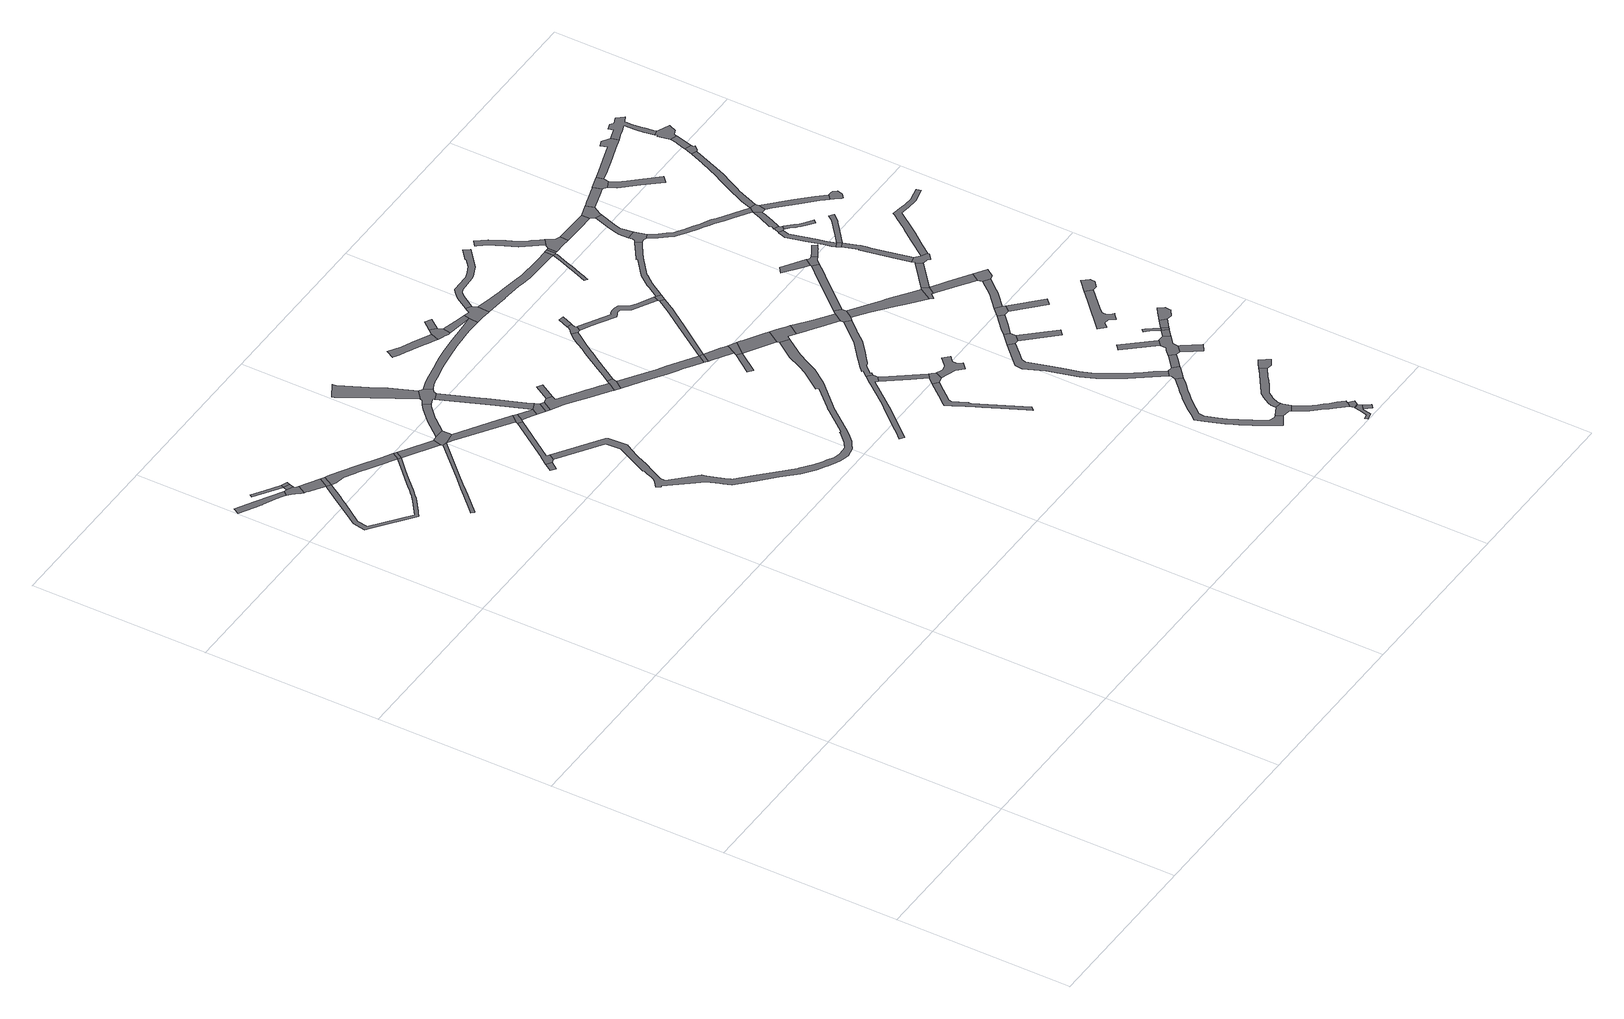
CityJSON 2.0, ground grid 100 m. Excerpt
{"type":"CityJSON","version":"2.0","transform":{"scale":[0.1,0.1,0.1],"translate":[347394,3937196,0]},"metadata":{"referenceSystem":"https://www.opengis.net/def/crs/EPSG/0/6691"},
"CityObjects":{
"road1":{"type":"Road","attributes":{"RoadStructureAttribute.sectionType":"1"},"geometry":[{"type":"MultiSurface","lod":"1","boundaries":[[[0,1,2,3,4,5,6,7,8,9,10,11,12,13]]]}]},
"road2":{"type":"Road","attributes":{"RoadStructureAttribute.sectionType":"1"},"geometry":[{"type":"MultiSurface","lod":"1","boundaries":[[[14,15,16,17,18]]]}]},
"road3":{"type":"Road","geometry":[{"type":"MultiSurface","lod":"1","boundaries":[[[19,20,21,0,13,22,23,24,25,26]]]}]},
"road4":{"type":"Road","attributes":{"RoadStructureAttribute.sectionType":"1"},"geometry":[{"type":"MultiSurface","lod":"1","boundaries":[[[18,21,20,27]]]}]},
"road5":{"type":"Road","geometry":[{"type":"MultiSurface","lod":"1","boundaries":[[[28,14,18,27]]]}]},
"road6":{"type":"Road","attributes":{"RoadStructureAttribute.sectionType":"1"},"geometry":[{"type":"MultiSurface","lod":"1","boundaries":[[[25,29,30,31,32,33,34,26]]]}]},
"road7":{"type":"Road","attributes":{"RoadStructureAttribute.sectionType":"1"},"geometry":[{"type":"MultiSurface","lod":"1","boundaries":[[[35,36,37,38,39,40,41,42,43,44,45,46,47,48,49,50,51,52,53,33,54,55,56,57,58,59,60,61,62,63,64,65,66,67,68,69,70,71,72,73,74]]]}]},
"road8":{"type":"Road","geometry":[{"type":"MultiSurface","lod":"1","boundaries":[[[33,53,75,34]]]}]},
"road9":{"type":"Road","attributes":{"RoadStructureAttribute.sectionType":"1"},"geometry":[{"type":"MultiSurface","lod":"1","boundaries":[[[76,77,78,79,80,81,82,83,75,53,84,85,86,87,88,89,90,91,74]]]}]},
"road10":{"type":"Road","attributes":{"RoadStructureAttribute.sectionType":"1"},"geometry":[{"type":"MultiSurface","lod":"1","boundaries":[[[92,93,94,95,96,97,98,99,100,101,102,103,104,105,106]]]}]},
"road11":{"type":"Road","geometry":[{"type":"MultiSurface","lod":"1","boundaries":[[[73,107,76,74]]]}]},
"road12":{"type":"Road","attributes":{"RoadStructureAttribute.sectionType":"1"},"geometry":[{"type":"MultiSurface","lod":"1","boundaries":[[[73,108,109,110,111,112,107]]]}]},
"road13":{"type":"Road","geometry":[{"type":"MultiSurface","lod":"1","boundaries":[[[113,114,115,116]]]}]},
"road14":{"type":"Road","geometry":[{"type":"MultiSurface","lod":"1","boundaries":[[[106,117,118,119,120,111,110,92]]]}]},
"road15":{"type":"Road","attributes":{"RoadStructureAttribute.sectionType":"1"},"geometry":[{"type":"MultiSurface","lod":"1","boundaries":[[[121,122,123,124,125,126,127,128,113,116]]]}]},
"road16":{"type":"Road","attributes":{"RoadStructureAttribute.sectionType":"1"},"geometry":[{"type":"MultiSurface","lod":"1","boundaries":[[[129,130,131,132,133,134,135,117,106]]]}]},
"road17":{"type":"Road","attributes":{"RoadStructureAttribute.sectionType":"1"},"geometry":[{"type":"MultiSurface","lod":"1","boundaries":[[[136,137,138,139,140,141,142,143,120,119]]]}]},
"road18":{"type":"Road","geometry":[{"type":"MultiSurface","lod":"1","boundaries":[[[126,125,144,145,132,131]]]}]},
"road19":{"type":"Road","attributes":{"RoadStructureAttribute.sectionType":"1"},"geometry":[{"type":"MultiSurface","lod":"1","boundaries":[[[146,147,148,149,150,151,152,153,154,155,156]]]}]},
"road20":{"type":"Road","attributes":{"RoadStructureAttribute.sectionType":"1"},"geometry":[{"type":"MultiSurface","lod":"1","boundaries":[[[157,158,159,160,145,144]]]}]},
"road21":{"type":"Road","geometry":[{"type":"MultiSurface","lod":"1","boundaries":[[[161,151,150,162,140,139,163,164,165,166,167]]]}]},
"road22":{"type":"Road","attributes":{"RoadStructureAttribute.sectionType":"1"},"geometry":[{"type":"MultiSurface","lod":"1","boundaries":[[[168,169,170,171,172,165,164,173,174,175,159]]]}]},
"road23":{"type":"Road","geometry":[{"type":"MultiSurface","lod":"1","boundaries":[[[158,176,177,168,159]]]}]},
"road24":{"type":"Road","geometry":[{"type":"MultiSurface","lod":"1","boundaries":[[[177,176,178,179]]]}]},
"road25":{"type":"Road","attributes":{"RoadStructureAttribute.sectionType":"1"},"geometry":[{"type":"MultiSurface","lod":"1","boundaries":[[[180,181,182,183,184,185,186,187,188,189,190,191,192,193,194,195,196,197,198,199,200,201,202,203,204,205,206,207,208,209,210,211,212,213,214,215,216,217,218,219,220,221,122,121,222,223,224,225,226,227,228,229,230,231,232,233,234,235,236,237,238,239,240,241,242,243,244,245,246,247,248,249,250,251,252,253,254,255,256,257,258,259,260,261,262,263,264,265]]]}]},
"road26":{"type":"Road","attributes":{"RoadStructureAttribute.sectionType":"1"},"geometry":[{"type":"MultiSurface","lod":"1","boundaries":[[[266,267,268,269]]]}]},
"road27":{"type":"Road","attributes":{"RoadStructureAttribute.sectionType":"1"},"geometry":[{"type":"MultiSurface","lod":"1","boundaries":[[[179,178,270,271,272,273,274,275,276,277,278,279,280,281,282,283,284,285,266,269]]]}]},
"road28":{"type":"Road","geometry":[{"type":"MultiSurface","lod":"1","boundaries":[[[286,278,277,287,288,289]]]}]},
"road29":{"type":"Road","attributes":{"RoadStructureAttribute.sectionType":"1"},"geometry":[{"type":"MultiSurface","lod":"1","boundaries":[[[290,291,292,293,294,295,296,297,298,299,300,301,302,303,304,305,306,307,308,309,310,311,312,313,314,161,167]]]}]},
"road30":{"type":"Road","attributes":{"RoadStructureAttribute.sectionType":"1"},"geometry":[{"type":"MultiSurface","lod":"1","boundaries":[[[315,316,317,318,319,320,321,322,323,324,325,326,327,328,329,330]]]}]},
"road31":{"type":"Road","attributes":{"RoadStructureAttribute.sectionType":"1"},"geometry":[{"type":"MultiSurface","lod":"1","boundaries":[[[331,332,333,334,288,287,335,336,337,338,339,340,341,342,343,344]]]}]},
"road32":{"type":"Road","geometry":[{"type":"MultiSurface","lod":"1","boundaries":[[[345,346,315,330,347,348,349,350,351,352]]]}]},
"road33":{"type":"Road","attributes":{"RoadStructureAttribute.sectionType":"1"},"geometry":[{"type":"MultiSurface","lod":"1","boundaries":[[[353,354,355,356,357,358,359,360,361,362,363,364,365,366,367,368,369,370,371,372,373]]]}]},
"road34":{"type":"Road","attributes":{"RoadStructureAttribute.sectionType":"1"},"geometry":[{"type":"MultiSurface","lod":"1","boundaries":[[[374,375,376,377,378,379,380,381,382,383,384,385,386,387,388,389,390,286,289]]]}]},
"road35":{"type":"Road","attributes":{"RoadStructureAttribute.sectionType":"1"},"geometry":[{"type":"MultiSurface","lod":"1","boundaries":[[[391,392,346,345]]]}]},
"road36":{"type":"Road","attributes":{"RoadStructureAttribute.sectionType":"1"},"geometry":[{"type":"MultiSurface","lod":"1","boundaries":[[[351,393,306,394,395,352]]]}]},
"road37":{"type":"Road","geometry":[{"type":"MultiSurface","lod":"1","boundaries":[[[343,396,397,398,344]]]}]},
"road38":{"type":"Road","attributes":{"RoadStructureAttribute.sectionType":"1"},"geometry":[{"type":"MultiSurface","lod":"1","boundaries":[[[399,400,401,402,403,404,405,406,407,408,409,410,411,412,413,414,415,416,417,418,419,420,421]]]}]},
"road39":{"type":"Road","attributes":{"RoadStructureAttribute.sectionType":"1"},"geometry":[{"type":"MultiSurface","lod":"1","boundaries":[[[422,423,424,425]]]}]},
"road40":{"type":"Road","attributes":{"RoadStructureAttribute.sectionType":"1"},"geometry":[{"type":"MultiSurface","lod":"1","boundaries":[[[426,427,398,397,428,429,430,431]]]}]},
"road41":{"type":"Road","geometry":[{"type":"MultiSurface","lod":"1","boundaries":[[[432,433,434,435,436,437,438,439,440,441,383,382,442,443]]]}]},
"road42":{"type":"Road","geometry":[{"type":"MultiSurface","lod":"1","boundaries":[[[306,305,444,445,446,447,448,449,450,451,452,453,454,394]]]}]},
"road43":{"type":"Road","attributes":{"RoadStructureAttribute.sectionType":"1"},"geometry":[{"type":"MultiSurface","lod":"1","boundaries":[[[455,456,457,437,436]]]}]},
"road44":{"type":"Road","geometry":[{"type":"MultiSurface","lod":"1","boundaries":[[[458,370,369,459,460,461]]]}]},
"road45":{"type":"Road","geometry":[{"type":"MultiSurface","lod":"1","boundaries":[[[430,422,425,462,463,431]]]}]},
"road46":{"type":"Road","geometry":[{"type":"MultiSurface","lod":"1","boundaries":[[[460,421,420,464,465,466,467,468,461]]]}]},
"road47":{"type":"Road","attributes":{"RoadStructureAttribute.sectionType":"1"},"geometry":[{"type":"MultiSurface","lod":"1","boundaries":[[[469,470,471,472,473,462,425]]]}]},
"road48":{"type":"Road","attributes":{"RoadStructureAttribute.sectionType":"1"},"geometry":[{"type":"MultiSurface","lod":"1","boundaries":[[[474,475,476,477,344,398,478,479,480,481,482,483,484,485,486,487]]]}]},
"road49":{"type":"Road","attributes":{"RoadStructureAttribute.sectionType":"1"},"geometry":[{"type":"MultiSurface","lod":"1","boundaries":[[[488,489,490,491,492,493,494,495,496,465,464]]]}]},
"road50":{"type":"Road","attributes":{"RoadStructureAttribute.sectionType":"1"},"geometry":[{"type":"MultiSurface","lod":"1","boundaries":[[[497,498,499,500,501,502,503,504,505,506,507,508,509,432,443,510,511,512,513,514,515,516,517,518,519,520,521,522,523,524,525,526]]]}]},
"road51":{"type":"Road","attributes":{"RoadStructureAttribute.sectionType":"1"},"geometry":[{"type":"MultiSurface","lod":"1","boundaries":[[[527,528,529,530,531,532,533,534,535,536,537,538,539,540,541,542,543,544,545,546,547,548,549,550,551,552,553,554,555,556,557,558,559,560,561,562,563,564,565,566,567]]]}]},
"road52":{"type":"Road","attributes":{"RoadStructureAttribute.sectionType":"1"},"geometry":[{"type":"MultiSurface","lod":"1","boundaries":[[[568,569,570,571,572,573,574,575,576,577,372,371,578,579,580,581,582,583,584,585,586,587,588,589,590]]]}]},
"road53":{"type":"Road","geometry":[{"type":"MultiSurface","lod":"1","boundaries":[[[180,265,591,592,593,594,595,596,597,598,470,469]]]}]},
"road54":{"type":"Road","attributes":{"RoadStructureAttribute.sectionType":"1"},"geometry":[{"type":"MultiSurface","lod":"1","boundaries":[[[599,600,601,602,603,604,605,606,607,608,609,610,611,452,451,612,613,614,615,616,617,618,619,620]]]}]},
"road55":{"type":"Road","attributes":{"RoadStructureAttribute.sectionType":"1"},"geometry":[{"type":"MultiSurface","lod":"1","boundaries":[[[621,622,623,624,625,626,627,628,629,630,631,450,449,632,633,634,635,636,637,638,639,640,641,621,642,643,644,645,646,647,648,649,650,651,652,653,654,655]]]}]},
"road56":{"type":"Road","geometry":[{"type":"MultiSurface","lod":"1","boundaries":[[[547,656,657,658,659,660,661,662,548]]]}]},
"road57":{"type":"Road","attributes":{"RoadStructureAttribute.sectionType":"1"},"geometry":[{"type":"MultiSurface","lod":"1","boundaries":[[[663,664,665,593,592,666,667,668,669,670,671]]]}]},
"road58":{"type":"Road","geometry":[{"type":"MultiSurface","lod":"1","boundaries":[[[672,526,525,474,487,673]]]}]},
"road59":{"type":"Road","attributes":{"RoadStructureAttribute.sectionType":"1"},"geometry":[{"type":"MultiSurface","lod":"1","boundaries":[[[658,674,675,676,677,678,679,680,681,682,683,684,685,686,687,688,689,690,691,692,693,659]]]}]},
"road60":{"type":"Road","attributes":{"RoadStructureAttribute.sectionType":"1"},"geometry":[{"type":"MultiSurface","lod":"1","boundaries":[[[694,695,696,697,698,699,700,701,702,703,704,705,706,707,708,709,710,711,712,713,714,715,716,717,718]]]}]},
"road61":{"type":"Road","attributes":{"RoadStructureAttribute.sectionType":"1"},"geometry":[{"type":"MultiSurface","lod":"1","boundaries":[[[719,720,721,722,723,724,725,726,727,728,729]]]}]},
"road62":{"type":"Road","geometry":[{"type":"MultiSurface","lod":"1","boundaries":[[[722,721,730,731]]]}]},
"road63":{"type":"Road","attributes":{"RoadStructureAttribute.sectionType":"1"},"geometry":[{"type":"MultiSurface","lod":"1","boundaries":[[[732,733,719,729]]]}]},
"road64":{"type":"Road","geometry":[{"type":"MultiSurface","lod":"1","boundaries":[[[730,734,683,682,731]]]}]},
"road65":{"type":"Road","geometry":[{"type":"MultiSurface","lod":"1","boundaries":[[[735,736,737,738,739,694,718,740,527,567]]]}]},
"road66":{"type":"Road","attributes":{"RoadStructureAttribute.sectionType":"1"},"geometry":[{"type":"MultiSurface","lod":"1","boundaries":[[[741,742,743,744,745,746,747,748,749,750,751,752,753,754,755,756,757,758,759,760,761,762,662,661]]]}]},
"road67":{"type":"Road","geometry":[{"type":"MultiSurface","lod":"1","boundaries":[[[763,764,765,671,670,590,589,766]]]}]},
"road68":{"type":"Road","geometry":[{"type":"MultiSurface","lod":"1","boundaries":[[[767,768,708,707,769,770]]]}]},
"road69":{"type":"Road","attributes":{"RoadStructureAttribute.sectionType":"1"},"geometry":[{"type":"MultiSurface","lod":"1","boundaries":[[[771,739,738,772,773,774]]]}]},
"road70":{"type":"Road","attributes":{"RoadStructureAttribute.sectionType":"1"},"geometry":[{"type":"MultiSurface","lod":"1","boundaries":[[[775,776,770,769]]]}]},
"road71":{"type":"Road","geometry":[{"type":"MultiSurface","lod":"1","boundaries":[[[655,777,778,622,621]]]}]},
"road72":{"type":"Road","attributes":{"RoadStructureAttribute.sectionType":"1"},"geometry":[{"type":"MultiSurface","lod":"1","boundaries":[[[779,780,781,782,783,784,785,786,787,788,789,790,791,792,793,672,673]]]}]},
"road73":{"type":"Road","attributes":{"RoadStructureAttribute.sectionType":"1"},"geometry":[{"type":"MultiSurface","lod":"1","boundaries":[[[794,778,777,795]]]}]},
"road74":{"type":"Road","attributes":{"RoadStructureAttribute.sectionType":"1"},"geometry":[{"type":"MultiSurface","lod":"1","boundaries":[[[796,768,767,797,798,799]]]}]},
"road75":{"type":"Road","attributes":{"RoadStructureAttribute.sectionType":"1"},"geometry":[{"type":"MultiSurface","lod":"1","boundaries":[[[800,801,802,803,804,805,806,807,808,809,810,811,812,813,814,815,816]]]}]},
"road76":{"type":"Road","attributes":{"RoadStructureAttribute.sectionType":"1"},"geometry":[{"type":"MultiSurface","lod":"1","boundaries":[[[817,818,819,820,821,822,823,824,825,826,827,763,766]]]}]},
"road77":{"type":"Road","attributes":{"RoadStructureAttribute.sectionType":"1"},"geometry":[{"type":"MultiSurface","lod":"1","boundaries":[[[828,829,830,831]]]}]},
"road78":{"type":"Road","geometry":[{"type":"MultiSurface","lod":"1","boundaries":[[[832,833,753,752,834,835,836,837]]]}]},
"road79":{"type":"Road","geometry":[{"type":"MultiSurface","lod":"1","boundaries":[[[830,838,839,774,773,840,841,842,843,844,845,846,847,831]]]}]},
"road80":{"type":"Road","attributes":{"RoadStructureAttribute.sectionType":"1"},"geometry":[{"type":"MultiSurface","lod":"1","boundaries":[[[848,849,850,851,841,840]]]}]},
"road81":{"type":"Road","attributes":{"RoadStructureAttribute.sectionType":"1"},"geometry":[{"type":"MultiSurface","lod":"1","boundaries":[[[852,853,854,855,856,765,764]]]}]},
"road82":{"type":"Road","geometry":[{"type":"MultiSurface","lod":"1","boundaries":[[[857,858,807,806,794,795,859,860,861]]]}]},
"road83":{"type":"Road","geometry":[{"type":"MultiSurface","lod":"1","boundaries":[[[798,862,863,864,865,799]]]}]},
"road84":{"type":"Road","attributes":{"RoadStructureAttribute.sectionType":"1"},"geometry":[{"type":"MultiSurface","lod":"1","boundaries":[[[866,867,868,846,845]]]}]},
"road85":{"type":"Road","attributes":{"RoadStructureAttribute.sectionType":"1"},"geometry":[{"type":"MultiSurface","lod":"1","boundaries":[[[869,870,871,872,873,874,868]]]}]},
"road86":{"type":"Road","geometry":[{"type":"MultiSurface","lod":"1","boundaries":[[[822,875,876,877,878,879,823]]]}]},
"road87":{"type":"Road","geometry":[{"type":"MultiSurface","lod":"1","boundaries":[[[868,867,880,881,869]]]}]},
"road88":{"type":"Road","attributes":{"RoadStructureAttribute.sectionType":"1"},"geometry":[{"type":"MultiSurface","lod":"1","boundaries":[[[862,882,883,863]]]}]},
"road89":{"type":"Road","attributes":{"RoadStructureAttribute.sectionType":"1"},"geometry":[{"type":"MultiSurface","lod":"1","boundaries":[[[884,885,886,887,888]]]}]},
"road90":{"type":"Road","attributes":{"RoadStructureAttribute.sectionType":"1"},"geometry":[{"type":"MultiSurface","lod":"1","boundaries":[[[860,889,890,891,892,893,894,895,896,861]]]}]},
"road91":{"type":"Road","geometry":[{"type":"MultiSurface","lod":"1","boundaries":[[[897,898,899,900,901,786,785,902,903]]]}]},
"road92":{"type":"Road","attributes":{"RoadStructureAttribute.sectionType":"1"},"geometry":[{"type":"MultiSurface","lod":"1","boundaries":[[[881,904,905,869]]]}]},
"road93":{"type":"Road","attributes":{"RoadStructureAttribute.sectionType":"1"},"geometry":[{"type":"MultiSurface","lod":"1","boundaries":[[[864,906,907,908,909,910,911,865]]]}]},
"road94":{"type":"Road","geometry":[{"type":"MultiSurface","lod":"1","boundaries":[[[912,913,914,915,916,917,918,919,920,921,922,923,924,925,926]]]}]},
"road95":{"type":"Road","geometry":[{"type":"MultiSurface","lod":"1","boundaries":[[[854,927,928,929,930,931,884,888,855]]]}]},
"road96":{"type":"Road","attributes":{"RoadStructureAttribute.sectionType":"1"},"geometry":[{"type":"MultiSurface","lod":"1","boundaries":[[[932,933,878,877,934,935,936,937]]]}]},
"road97":{"type":"Road","attributes":{"RoadStructureAttribute.sectionType":"1"},"geometry":[{"type":"MultiSurface","lod":"1","boundaries":[[[938,939,940,899,898,941,942,943,944]]]}]},
"road98":{"type":"Road","attributes":{"RoadStructureAttribute.sectionType":"1"},"geometry":[{"type":"MultiSurface","lod":"1","boundaries":[[[945,946,947,948,879,878,949]]]}]},
"road99":{"type":"Road","geometry":[{"type":"MultiSurface","lod":"1","boundaries":[[[950,951,905,904,952,953,954,955]]]}]},
"road100":{"type":"Road","attributes":{"RoadStructureAttribute.sectionType":"1"},"geometry":[{"type":"MultiSurface","lod":"1","boundaries":[[[956,957,958,959,960,961,962,929,928]]]}]},
"road101":{"type":"Road","geometry":[{"type":"MultiSurface","lod":"1","boundaries":[[[943,963,964,965,892,891,966,944]]]}]},
"road102":{"type":"Road","geometry":[{"type":"MultiSurface","lod":"1","boundaries":[[[967,932,937,910,909,968]]]}]},
"road103":{"type":"Road","attributes":{"RoadStructureAttribute.sectionType":"1"},"geometry":[{"type":"MultiSurface","lod":"1","boundaries":[[[969,970,971,972,973,974,975,976,977,978,979,980,981,982,983,984,985,986,987,988,989,990,991,992,993,897,903]]]}]},
"road104":{"type":"Road","attributes":{"RoadStructureAttribute.sectionType":"1"},"geometry":[{"type":"MultiSurface","lod":"1","boundaries":[[[994,995,996,997,998,999,1000,1001,1002,1003,1004,1005]]]}]},
"road105":{"type":"Road","geometry":[{"type":"MultiSurface","lod":"1","boundaries":[[[1006,1007,1008,1009,1010,1011,1005,1004,1012,1013,945,949]]]}]},
"road106":{"type":"Road","geometry":[{"type":"MultiSurface","lod":"1","boundaries":[[[1014,1000,999,1015]]]}]},
"road107":{"type":"Road","geometry":[{"type":"MultiSurface","lod":"1","boundaries":[[[926,925,1016,1017,1018,1019]]]}]},
"road108":{"type":"Road","attributes":{"RoadStructureAttribute.sectionType":"1"},"geometry":[{"type":"MultiSurface","lod":"1","boundaries":[[[1020,1021,1022,1023,1024,1025,1026,1027,1028,1029,1030,1031,1032,1014,1015]]]}]},
"road109":{"type":"Road","geometry":[{"type":"MultiSurface","lod":"1","boundaries":[[[1033,1034,1035,1036,1024,1023,1037,1038,1039]]]}]},
"road110":{"type":"Road","attributes":{"RoadStructureAttribute.sectionType":"1"},"geometry":[{"type":"MultiSurface","lod":"1","boundaries":[[[1040,1041,1042,1043,1044,965,964,1045,1046,1047]]]}]},
"road111":{"type":"Road","attributes":{"RoadStructureAttribute.sectionType":"1"},"geometry":[{"type":"MultiSurface","lod":"1","boundaries":[[[1034,1048,1049,1050,1051,980,1052,1053,1054,1035]]]}]},
"road112":{"type":"Road","attributes":{"RoadStructureAttribute.sectionType":"1"},"geometry":[{"type":"MultiSurface","lod":"1","boundaries":[[[1038,1055,1056,1057,1058,1059,1060,1061,1062,1063,1064,1065,1066,1067,1068,1039]]]}]},
"road113":{"type":"Road","attributes":{"RoadStructureAttribute.sectionType":"1"},"geometry":[{"type":"MultiSurface","lod":"1","boundaries":[[[1069,1070,1071,1072,1073,1074,1075,1076,1077,1078,1015,999]]]}]},
"road114":{"type":"Road","geometry":[{"type":"MultiSurface","lod":"1","boundaries":[[[1046,1079,1080,1081,1082,1047]]]}]},
"road115":{"type":"Road","geometry":[{"type":"MultiSurface","lod":"1","boundaries":[[[1083,1084,981,980,1051,1085]]]}]},
"road116":{"type":"Road","attributes":{"RoadStructureAttribute.sectionType":"1"},"geometry":[{"type":"MultiSurface","lod":"1","boundaries":[[[1079,1086,1087,1088,1089,1090,1091,1080]]]}]},
"road117":{"type":"Road","attributes":{"RoadStructureAttribute.sectionType":"1"},"geometry":[{"type":"MultiSurface","lod":"1","boundaries":[[[1092,1093,1094,1095,1096,1097,1098,1099,1100,1101,1102,1103,1104,1105,1011,1010,1106,1107,1108,1109,1110,1111,1112,1113]]]}]},
"road118":{"type":"Road","attributes":{"RoadStructureAttribute.sectionType":"1"},"geometry":[{"type":"MultiSurface","lod":"1","boundaries":[[[1114,1115,1116,1117,1118,1083,1085,1119,1120,1121,1122,1123,1124,1125]]]}]},
"road119":{"type":"Road","attributes":{"RoadStructureAttribute.sectionType":"1"},"geometry":[{"type":"MultiSurface","lod":"1","boundaries":[[[1126,1127,1128,1129,1130,1131,1132,1133,1134,1135,1136,1137,1138,1139,1140,1141,1142,981,1084,1143,1144,1145,1146,1147,1148,1149,1150]]]}]},
"road120":{"type":"Road","geometry":[{"type":"MultiSurface","lod":"1","boundaries":[[[1124,1151,1152,1153,1154,1155,1156,1157,1125]]]}]},
"road121":{"type":"Road","geometry":[{"type":"MultiSurface","lod":"1","boundaries":[[[1158,1159,1160,1161,1162,1163,1164,1165,1082,1081,1166,1167,1168]]]}]},
"road122":{"type":"Road","geometry":[{"type":"MultiSurface","lod":"1","boundaries":[[[1169,1126,1150,1170,1171,1172,1173,1174]]]}]},
"road123":{"type":"Road","attributes":{"RoadStructureAttribute.sectionType":"1"},"geometry":[{"type":"MultiSurface","lod":"1","boundaries":[[[1173,1175,1176,1177,1178,1179,1180,1181,1174]]]}]},
"road124":{"type":"Road","geometry":[{"type":"MultiSurface","lod":"1","boundaries":[[[1182,1183,1184,1159,1158,1185,1186,1187,1188,1189,1190,1191,1192,1193,1194,1195,1196,1197,1198,1199,1200,1201,1202,1203,1204,1205,1206,1207]]]}]},
"road125":{"type":"Road","geometry":[{"type":"MultiSurface","lod":"1","boundaries":[[[1208,1209,1210,1211,1192,1191,1212,1213,1176,1175]]]}]}
},
"vertices":[
[269,4311,0],[129,4392,0],[26,4451,0],[8,4417,0],[92,4370,0],[123,4352,0],[125,4351,0],[130,4351,0],[150,4341,0],[176,4328,0],[199,4317,0],[200,4316,0],[232,4297,0],[248,4284,0],
[301,4347,0],[229,4395,0],[161,4440,0],[150,4425,0],[295,4329,0],
[325,4277,0],[322,4291,0],[287,4307,0],[279,4260,0],[284,4254,0],[301,4232,0],[312,4221,0],[339,4269,0],
[332,4316,0],
[338,4333,0],
[322,4214,0],[335,4205,0],[342,4201,0],[386,4170,0],[412,4153,0],[447,4208,0],
[701,3885,0],[669,3854,0],[616,3801,0],[598,3783,0],[578,3764,0],[574,3759,0],[563,3749,0],[562,3748,0],[537,3728,0],[472,3680,0],[449,3662,0],[250,3818,0],[261,3880,0],[270,3893,0],[300,3937,0],[345,4004,0],[360,4026,0],[379,4053,0],[435,4138,0],[380,4108,0],[360,4078,0],[260,3926,0],[254,3918,0],[237,3891,0],[236,3890,0],[222,3817,0],[245,3799,0],[449,3639,0],[472,3656,0],[481,3663,0],[542,3709,0],[560,3723,0],[582,3744,0],[591,3753,0],[609,3770,0],[629,3790,0],[677,3838,0],[724,3883,0],[792,3949,0],[775,3959,0],
[468,4196,0],
[800,3999,0],[741,4035,0],[629,4102,0],[624,4105,0],[622,4106,0],[496,4181,0],[490,4184,0],[484,4188,0],[459,4123,0],[517,4114,0],[573,4082,0],[582,4076,0],[596,4068,0],[627,4049,0],[650,4035,0],[684,4014,0],
[980,3820,0],[809,3642,0],[765,3596,0],[744,3574,0],[705,3534,0],[615,3442,0],[606,3434,0],[618,3417,0],[621,3420,0],[715,3518,0],[767,3573,0],[777,3583,0],[778,3585,0],[823,3631,0],[1007,3819,0],
[816,3989,0],
[850,3913,0],[928,3864,0],[979,3833,0],[991,3880,0],[963,3898,0],
[1120,3310,0],[1091,3268,0],[1116,3247,0],[1148,3291,0],
[1076,3829,0],[1075,3851,0],[1074,3883,0],[1020,3885,0],
[1169,3298,0],[1191,3331,0],[1176,3341,0],[1176,3342,0],[1343,3577,0],[1319,3594,0],[1155,3359,0],[1154,3357,0],
[1054,3788,0],[1056,3787,0],[1324,3608,0],[1357,3645,0],[1314,3674,0],[1291,3688,0],[1080,3826,0],
[1137,3958,0],[1141,3963,0],[1210,4027,0],[1227,4038,0],[1200,4073,0],[1167,4049,0],[1108,3990,0],[1107,3989,0],
[1351,3590,0],[1378,3631,0],
[1016,4487,0],[1024,4472,0],[1025,4471,0],[1110,4318,0],[1230,4103,0],[1280,4144,0],[1219,4285,0],[1204,4311,0],[1194,4330,0],[1105,4517,0],[1101,4534,0],
[1405,3560,0],[1427,3547,0],[1449,3585,0],[1445,3588,0],
[1303,4130,0],[1227,4089,0],[1262,4051,0],[1266,4041,0],[1308,4058,0],[1311,4074,0],[1331,4090,0],
[1491,3602,0],[1485,3619,0],[1402,3824,0],[1399,3831,0],[1315,4039,0],[1294,3972,0],[1353,3828,0],[1382,3759,0],
[1470,3523,0],[1502,3577,0],
[1492,3510,0],[1523,3564,0],
[2526,2807,0],[2452,2702,0],[2415,2627,0],[2392,2580,0],[2309,2467,0],[2323,2455,0],[2320,2452,0],[2219,2346,0],[2209,2336,0],[2197,2321,0],[2114,2216,0],[2089,2185,0],[2083,2190,0],[2082,2189,0],[2055,2160,0],[2028,2133,0],[1991,2108,0],[1942,2106,0],[1905,2114,0],[1866,2135,0],[1849,2144,0],[1806,2171,0],[1742,2221,0],[1740,2223,0],[1660,2302,0],[1578,2383,0],[1494,2466,0],[1494,2467,0],[1489,2481,0],[1454,2584,0],[1446,2606,0],[1320,2739,0],[1318,2767,0],[1346,2823,0],[1383,2898,0],[1386,2905,0],[1414,2964,0],[1451,3032,0],[1457,3041,0],[1453,3115,0],[1451,3148,0],[1445,3159,0],[1407,3136,0],[1413,3053,0],[1356,2938,0],[1323,2871,0],[1327,2865,0],[1316,2841,0],[1304,2812,0],[1297,2796,0],[1285,2779,0],[1262,2762,0],[1249,2753,0],[1265,2731,0],[1270,2734,0],[1363,2622,0],[1413,2558,0],[1440,2495,0],[1445,2479,0],[1462,2437,0],[1551,2347,0],[1632,2270,0],[1709,2192,0],[1777,2139,0],[1816,2117,0],[1833,2106,0],[1858,2092,0],[1895,2074,0],[1927,2066,0],[1948,2062,0],[2006,2073,0],[2036,2094,0],[2052,2104,0],[2080,2133,0],[2111,2164,0],[2137,2197,0],[2216,2297,0],[2232,2316,0],[2239,2324,0],[2351,2441,0],[2370,2461,0],[2436,2550,0],[2445,2567,0],[2467,2611,0],[2497,2669,0],[2571,2775,0],
[1587,3554,0],[1638,3641,0],[1609,3658,0],[1558,3572,0],
[1544,3480,0],[1557,3473,0],[1586,3453,0],[1650,3409,0],[1660,3402,0],[1759,3334,0],[1773,3324,0],[1785,3316,0],[1819,3365,0],[1792,3382,0],[1776,3393,0],[1755,3409,0],[1749,3413,0],[1715,3435,0],[1686,3454,0],[1572,3528,0],
[1830,3383,0],[1815,3295,0],[1849,3342,0],[1856,3366,0],
[1332,4090,0],[1357,4103,0],[1377,4108,0],[1392,4112,0],[1427,4119,0],[1496,4133,0],[1530,4140,0],[1603,4150,0],[1688,4159,0],[1719,4162,0],[1722,4162,0],[1759,4164,0],[1805,4167,0],[1807,4167,0],[1853,4168,0],[1886,4167,0],[1888,4217,0],[1818,4212,0],[1682,4202,0],[1600,4193,0],[1539,4185,0],[1524,4183,0],[1472,4172,0],[1380,4153,0],[1348,4144,0],
[1689,4313,0],[1602,4356,0],[1559,4377,0],[1529,4392,0],[1461,4432,0],[1437,4386,0],[1438,4386,0],[1449,4380,0],[1471,4368,0],[1500,4353,0],[1505,4350,0],[1520,4342,0],[1560,4324,0],[1605,4301,0],[1620,4293,0],[1670,4268,0],
[2080,3190,0],[2053,3206,0],[2033,3218,0],[1926,3291,0],[1908,3235,0],[2002,3174,0],[2025,3158,0],[2032,3153,0],[2083,3122,0],[2099,3111,0],[2147,3080,0],[2148,3080,0],[2198,3047,0],[2228,3093,0],
[1743,4313,0],[1710,4340,0],[1672,4267,0],[1700,4255,0],[1704,4254,0],[1730,4241,0],[1745,4239,0],[1752,4285,0],
[2481,2253,0],[2393,2142,0],[2375,2119,0],[2362,2105,0],[2342,2084,0],[2298,2031,0],[2244,1973,0],[2234,1960,0],[2212,1933,0],[2192,1913,0],[2215,1895,0],[2253,1939,0],[2365,2067,0],[2378,2083,0],[2410,2122,0],[2508,2245,0],[2519,2231,0],[2546,2251,0],[2546,2281,0],[2521,2302,0],[2488,2262,0],
[1943,3508,0],[1976,3556,0],[1981,3565,0],[2000,3594,0],[2020,3623,0],[2048,3662,0],[2063,3682,0],[2069,3692,0],[2076,3700,0],[2049,3725,0],[2038,3713,0],[2021,3689,0],[1999,3655,0],[1976,3617,0],[1956,3587,0],[1884,3472,0],[1855,3422,0],
[1786,4371,0],[1753,4394,0],
[1823,4227,0],[1896,4250,0],[1834,4265,0],
[2206,3041,0],[2217,3034,0],[2249,3080,0],
[2581,1920,0],[2539,1872,0],[2527,1856,0],[2546,1821,0],[2552,1807,0],[2598,1716,0],[2612,1685,0],[2654,1601,0],[2709,1489,0],[2724,1459,0],[2744,1479,0],[2648,1676,0],[2610,1753,0],[2606,1760,0],[2610,1763,0],[2595,1794,0],[2588,1807,0],[2573,1837,0],[2576,1859,0],[2604,1893,0],[2630,1923,0],[2669,1969,0],[2641,1992,0],
[2329,2940,0],[2246,2824,0],[2274,2804,0],[2357,2920,0],
[2356,3021,0],[2337,3032,0],[2236,3022,0],[2268,3002,0],[2339,2955,0],[2371,3012,0],
[2108,3729,0],[2103,3734,0],[2106,3745,0],[2110,3756,0],[2112,3758,0],[2085,3769,0],[2083,3763,0],[2073,3747,0],[2069,3743,0],[2054,3730,0],[2083,3702,0],[2093,3701,0],
[1919,4165,0],[1921,4165,0],[1934,4165,0],[1943,4164,0],[1945,4163,0],[1982,4159,0],[1989,4228,0],[1977,4256,0],[1948,4274,0],[1941,4263,0],[1928,4242,0],
[2116,3768,0],[2140,3824,0],[2110,3831,0],
[2556,2238,0],[2617,2103,0],[2673,2029,0],[2699,2049,0],
[2416,2987,0],[2402,2995,0],
[2702,1978,0],[2722,2019,0],[2716,2027,0],[2712,2033,0],[2709,2037,0],
[2521,2820,0],[2567,2892,0],[2543,2907,0],[2446,2969,0],[2434,2977,0],
[2493,3480,0],[2449,3410,0],[2408,3350,0],[2394,3330,0],[2325,3185,0],[2384,3267,0],[2437,3343,0],[2439,3347,0],[2446,3357,0],[2453,3367,0],[2475,3398,0],[2481,3409,0],[2488,3420,0],[2515,3463,0],
[2789,1949,0],[2824,1913,0],[2860,1947,0],[2840,1968,0],[2841,1998,0],[2869,2025,0],[2837,2057,0],[2790,2012,0],[2761,2006,0],
[2423,3562,0],[2382,3586,0],[2380,3589,0],[2377,3597,0],[2367,3615,0],[2354,3635,0],[2330,3642,0],[2310,3643,0],[2289,3639,0],[2280,3632,0],[2204,3676,0],[2171,3695,0],[2120,3723,0],[2106,3696,0],[2156,3668,0],[2199,3643,0],[2278,3598,0],[2293,3605,0],[2301,3610,0],[2313,3613,0],[2324,3612,0],[2335,3609,0],[2341,3600,0],[2350,3584,0],[2351,3581,0],[2354,3573,0],[2363,3563,0],[2408,3536,0],[2491,3491,0],[2505,3518,0],
[3297,983,0],[3250,937,0],[3248,935,0],[3222,911,0],[3204,893,0],[3198,887,0],[3187,876,0],[3158,845,0],[3122,803,0],[3101,774,0],[3073,737,0],[3084,705,0],[3090,688,0],[3110,630,0],[3126,591,0],[3143,553,0],[3155,527,0],[3165,507,0],[3186,469,0],[3263,338,0],[3328,377,0],[3311,414,0],[3295,407,0],[3262,418,0],[3220,491,0],[3200,527,0],[3188,554,0],[3187,555,0],[3181,565,0],[3164,604,0],[3147,647,0],[3123,715,0],[3128,745,0],[3155,780,0],[3200,831,0],[3225,857,0],[3251,883,0],[3274,904,0],[3275,905,0],[3292,921,0],[3322,951,0],
[2745,2525,0],[2713,2489,0],[2670,2452,0],[2647,2433,0],[2644,2431,0],[2564,2364,0],[2545,2342,0],[2550,2338,0],[2538,2322,0],[2536,2319,0],[2558,2294,0],[2553,2298,0],[2589,2341,0],[2601,2351,0],[2605,2347,0],[2615,2354,0],[2641,2376,0],[2678,2402,0],[2745,2462,0],[2788,2512,0],[2799,2524,0],[2857,2588,0],[2825,2617,0],
[2586,2796,0],[2625,2770,0],[2663,2828,0],[2660,2831,0],[2645,2841,0],[2637,2847,0],[2619,2858,0],[2596,2873,0],
[2327,4519,0],[2270,4471,0],[2273,4467,0],[2230,4429,0],[2184,4408,0],[2154,4397,0],[2142,4397,0],[2047,4395,0],[2043,4395,0],[2041,4393,0],[2019,4375,0],[1993,4346,0],[1981,4327,0],[1986,4271,0],[2022,4326,0],[2041,4349,0],[2061,4360,0],[2158,4364,0],[2178,4370,0],[2194,4376,0],[2247,4400,0],[2352,4488,0],
[2523,4115,0],[2522,4162,0],[2520,4162,0],[2451,4161,0],[2389,4164,0],[2353,4166,0],[2313,4167,0],[2272,4173,0],[2167,4190,0],[2142,4194,0],[2044,4214,0],[2044,4153,0],[2115,4147,0],[2118,4147,0],[2227,4134,0],[2266,4129,0],[2314,4122,0],[2345,4121,0],[2377,4120,0],[2496,4115,0],[2518,4115,0],[2519,4104,0],[2503,4059,0],[2479,3993,0],[2463,3953,0],[2436,3882,0],[2452,3873,0],[2457,3887,0],[2463,3902,0],[2474,3931,0],[2499,3993,0],[2506,4014,0],[2511,4028,0],[2538,4100,0],[2540,4109,0],
[3368,372,0],[3377,372,0],[3382,364,0],[3416,383,0],[3403,429,0],[3404,437,0],[3364,440,0],
[2761,2752,0],[2737,2771,0],[2665,2826,0],[2665,2742,0],[2708,2714,0],[2733,2696,0],[2808,2646,0],[2823,2636,0],[2857,2684,0],
[2514,3513,0],[2537,3499,0],
[3385,358,0],[3428,286,0],[3454,255,0],[3455,254,0],[3480,225,0],[3481,224,0],[3491,211,0],[3517,183,0],[3562,133,0],[3581,156,0],[3577,159,0],[3587,169,0],[3557,202,0],[3530,230,0],[3508,253,0],[3480,283,0],[3474,290,0],[3471,294,0],[3462,302,0],[3452,320,0],
[3330,1045,0],[3289,1103,0],[3259,1143,0],[3230,1180,0],[3185,1247,0],[3155,1301,0],[3122,1363,0],[3099,1423,0],[3081,1485,0],[3058,1568,0],[3025,1687,0],[3032,1712,0],[3068,1748,0],[3121,1802,0],[3092,1831,0],[3017,1756,0],[2975,1715,0],[2969,1670,0],[3019,1562,0],[3065,1396,0],[3098,1321,0],[3116,1289,0],[3158,1217,0],[3177,1187,0],[3297,1022,0],
[3602,86,0],[3593,102,0],[3592,106,0],[3565,103,0],[3559,75,0],[3548,28,0],[3520,21,0],[3524,4,0],[3564,13,0],[3577,71,0],[3578,69,0],
[3592,110,0],[3565,107,0],
[3608,28,0],[3628,47,0],
[3610,133,0],
[3354,980,0],[3368,993,0],[3385,1008,0],[3391,1014,0],[3359,1040,0],[3304,1012,0],
[3405,460,0],[3421,494,0],[3429,505,0],[3431,510,0],[3442,524,0],[3446,529,0],[3486,554,0],[3493,559,0],[3521,579,0],[3550,600,0],[3598,633,0],[3601,635,0],[3581,671,0],[3543,644,0],[3497,612,0],[3465,590,0],[3430,566,0],[3420,560,0],[3400,535,0],[3387,515,0],[3375,493,0],[3366,470,0],
[2905,2650,0],[2902,2675,0],[2872,2702,0],[2871,2604,0],
[3175,1863,0],[3150,1888,0],[3146,1803,0],[3175,1833,0],
[3428,1101,0],[3425,1044,0],[3459,1076,0],[3432,1105,0],
[3298,1637,0],[3328,1665,0],
[2542,4114,0],[2541,4163,0],
[2588,3582,0],[2629,3633,0],[2636,3642,0],[2736,3722,0],[2768,3743,0],[2816,3775,0],[2836,3789,0],[2816,3819,0],[2713,3749,0],[2708,3745,0],[2714,3742,0],[2617,3661,0],[2616,3660,0],[2564,3596,0],[2554,3579,0],
[2556,4163,0],[2555,4114,0],
[3181,1919,0],[3232,1913,0],[3284,1961,0],[3257,1990,0],
[2385,4485,0],[2390,4477,0],[2428,4428,0],[2442,4398,0],[2460,4358,0],[2489,4294,0],[2573,4188,0],[2604,4213,0],[2576,4248,0],[2563,4266,0],[2558,4273,0],[2524,4318,0],[2498,4374,0],[2482,4407,0],[2460,4451,0],[2438,4480,0],[2416,4509,0],
[2953,2545,0],[3025,2488,0],[3059,2460,0],[3099,2425,0],[3116,2411,0],[3194,2345,0],[3239,2417,0],[3193,2450,0],[3101,2514,0],[3080,2529,0],[3067,2538,0],
[3372,1367,0],[3342,1341,0],[3478,1180,0],[3508,1207,0],
[3615,695,0],[3611,692,0],[3632,629,0],[3670,654,0],[3657,674,0],[3634,708,0],
[3476,1145,0],[3465,1136,0],[3486,1071,0],[3522,1105,0],[3526,1136,0],[3536,1144,0],[3560,1166,0],[3570,1175,0],[3544,1204,0],[3541,1205,0],
[3525,1016,0],[3556,974,0],[3596,1001,0],[3531,1092,0],
[3083,2880,0],[3106,2905,0],[3144,2949,0],[3114,2975,0],[3080,2937,0],
[2640,4168,0],[2624,4187,0],[2611,4112,0],[2660,4110,0],[2661,4158,0],
[3314,1961,0],[3345,1993,0],[3332,2006,0],[3300,2031,0],
[3590,1192,0],[3607,1206,0],[3582,1237,0],
[3596,1249,0],[3549,1308,0],[3540,1320,0],[3530,1311,0],[3526,1308,0],[3547,1281,0],
[3212,2329,0],[3235,2357,0],[3244,2351,0],[3273,2393,0],[3247,2424,0],
[3610,1208,0],[3621,1217,0],
[3466,1813,0],[3497,1845,0],
[3142,3024,0],[3023,3107,0],[2990,3079,0],[3075,3013,0],[3113,2983,0],
[2696,4109,0],[2765,4107,0],[2860,4107,0],[2860,4154,0],[2791,4155,0],[2786,4155,0],[2748,4155,0],[2712,4157,0],
[2899,3801,0],[2883,3867,0],[2832,3865,0],[2833,3842,0],[2829,3828,0],[2853,3794,0],[2871,3786,0],
[3672,1255,0],[3643,1286,0],
[3405,2074,0],[3413,2081,0],[3426,2097,0],[3484,2165,0],[3450,2188,0],[3384,2109,0],
[3621,1696,0],[3579,1656,0],[3428,1513,0],[3461,1480,0],[3487,1506,0],[3514,1503,0],[3539,1472,0],[3565,1495,0],[3573,1501,0],[3566,1508,0],[3545,1533,0],[3549,1562,0],[3573,1586,0],[3675,1686,0],[3644,1718,0],
[3168,2976,0],[3187,2986,0],[3172,3014,0],[3160,3012,0],[3155,3014,0],
[3472,2261,0],[3357,2337,0],[3257,2342,0],[3373,2265,0],[3404,2241,0],[3442,2215,0],
[2846,3983,0],[2836,3950,0],[2830,3918,0],[2870,3937,0],[2879,3965,0],[2915,4071,0],[2880,4083,0],
[3394,2546,0],[3373,2528,0],[3359,2516,0],[3311,2477,0],[3418,2513,0],
[3719,1342,0],[3692,1323,0],[3702,1250,0],[3740,1276,0],[3741,1287,0],[3743,1310,0],
[3207,2997,0],[3231,3011,0],[3240,3015,0],[3248,3021,0],[3269,3034,0],[3251,3057,0],[3206,3031,0],
[2921,4089,0],[2944,4129,0],[2931,4175,0],[2862,4107,0],
[3540,2216,0],[3509,2169,0],
[2905,3738,0],[2938,3700,0],[2960,3675,0],[2973,3665,0],[3013,3638,0],[3072,3601,0],[3089,3590,0],[3120,3570,0],[3147,3557,0],[3189,3528,0],[3224,3505,0],[3319,3442,0],[3339,3467,0],[3186,3570,0],[3164,3585,0],[3131,3602,0],[3109,3615,0],[3075,3636,0],[3050,3651,0],[3031,3662,0],[3006,3679,0],[2984,3694,0],[2962,3718,0],[2960,3721,0],[2922,3767,0],
[3396,2743,0],[3384,2800,0],[3381,2817,0],[3375,2849,0],[3374,2854,0],[3344,2938,0],[3317,2926,0],[3346,2841,0],[3340,2839,0],[3375,2673,0],[3396,2570,0],[3432,2577,0],
[3421,2513,0],[3449,2511,0],[3462,2497,0],[3493,2526,0],[3493,2533,0],[3459,2550,0],[3400,2551,0],[3397,2549,0],
[3303,2949,0],[3331,2961,0],
[3704,1686,0],[3737,1714,0],[3738,1742,0],[3705,1776,0],
[3315,3010,0],[3303,3056,0],[3264,3202,0],[3276,3239,0],[3250,3250,0],[3248,3247,0],[3240,3221,0],[3234,3204,0],[3235,3202,0],[3261,3099,0],[3269,3070,0],[3285,3010,0],[3295,2970,0],
[3296,3261,0],[3291,3273,0],[3263,3284,0],[3261,3277,0],[3283,3240,0],[3286,3241,0],[3300,3258,0],
[3063,4215,0],[3057,4213,0],[3009,4199,0],[2962,4185,0],[2937,4177,0],[3039,4157,0],[3086,4172,0],[3071,4218,0],
[3316,3333,0],[3321,3344,0],[3334,3375,0],[3343,3399,0],[3298,3386,0],[3266,3313,0],[3269,3299,0],
[3293,3236,0],[3318,3212,0],[3330,3197,0],[3335,3191,0],[3348,3177,0],[3374,3157,0],[3410,3131,0],[3423,3148,0],[3387,3175,0],[3361,3195,0],[3348,3209,0],[3343,3215,0],[3331,3229,0],[3306,3253,0],
[3428,3005,0],[3432,3008,0],[3470,3039,0],[3471,3040,0],[3480,3046,0],[3512,3087,0],[3489,3103,0],[3466,3072,0],[3400,3017,0],[3390,3009,0],
[3111,4156,0],[3152,4176,0],[3159,4205,0],[3148,4242,0],
[3378,3441,0],[3375,3460,0],[3370,3400,0],
[3134,4112,0],[3211,4024,0],[3294,3930,0],[3328,3960,0],[3206,4098,0],[3171,4138,0],
[3888,2838,0],[3825,2825,0],[3813,2823,0],[3761,2826,0],[3735,2829,0],[3671,2840,0],[3663,2828,0],[3643,2800,0],[3596,2732,0],[3594,2730,0],[3592,2728,0],[3588,2723,0],[3581,2714,0],[3531,2648,0],[3537,2591,0],[3597,2670,0],[3635,2719,0],[3687,2796,0],[3696,2807,0],[3751,2799,0],[3811,2795,0],[3893,2812,0],
[3611,3204,0],[3583,3238,0],[3582,3238,0],[3509,3315,0],[3509,3316,0],[3395,3375,0],[3492,3279,0],[3534,3236,0],[3566,3203,0],[3585,3181,0],[3599,3165,0],[3626,3187,0],
[3548,3933,0],[3535,3900,0],[3516,3853,0],[3512,3845,0],[3508,3836,0],[3493,3803,0],[3484,3780,0],[3471,3751,0],[3470,3748,0],[3442,3697,0],[3418,3649,0],[3405,3623,0],[3397,3607,0],[3379,3567,0],[3363,3530,0],[3353,3501,0],[3348,3488,0],[3425,3584,0],[3435,3600,0],[3467,3664,0],[3494,3714,0],[3517,3771,0],[3547,3844,0],[3567,3895,0],[3578,3922,0],
[3629,3129,0],[3639,3118,0],[3644,3113,0],[3668,3133,0],[3677,3166,0],[3660,3184,0],[3646,3186,0],
[3456,4297,0],[3443,4338,0],[3399,4365,0],[3365,4352,0],[3379,4316,0],[3276,4283,0],[3195,4257,0],[3157,4245,0],[3198,4216,0],[3316,4251,0],[3392,4276,0],
[3552,3944,0],[3585,3922,0],[3611,3949,0],[3603,3956,0],[3603,3967,0],[3564,3980,0],
[3630,4069,0],[3592,4079,0],[3590,4067,0],[3586,4050,0],[3583,4040,0],[3582,4035,0],[3570,3997,0],
[3500,4386,0],[3509,4359,0],[3455,4342,0],[3487,4308,0],[3522,4319,0],[3563,4333,0],[3565,4264,0],[3570,4220,0],[3572,4207,0],[3581,4166,0],[3610,4173,0],[3608,4178,0],[3608,4181,0],[3601,4225,0],[3596,4259,0],[3592,4304,0],[3591,4334,0],[3590,4345,0],[3624,4362,0],[3593,4399,0],[3587,4397,0],[3570,4391,0],[3563,4387,0],[3562,4386,0],[3551,4384,0],[3534,4398,0],
[3633,4084,0],[3661,4096,0],[3681,4138,0],[3621,4167,0],[3584,4151,0],[3577,4150,0]
]}
